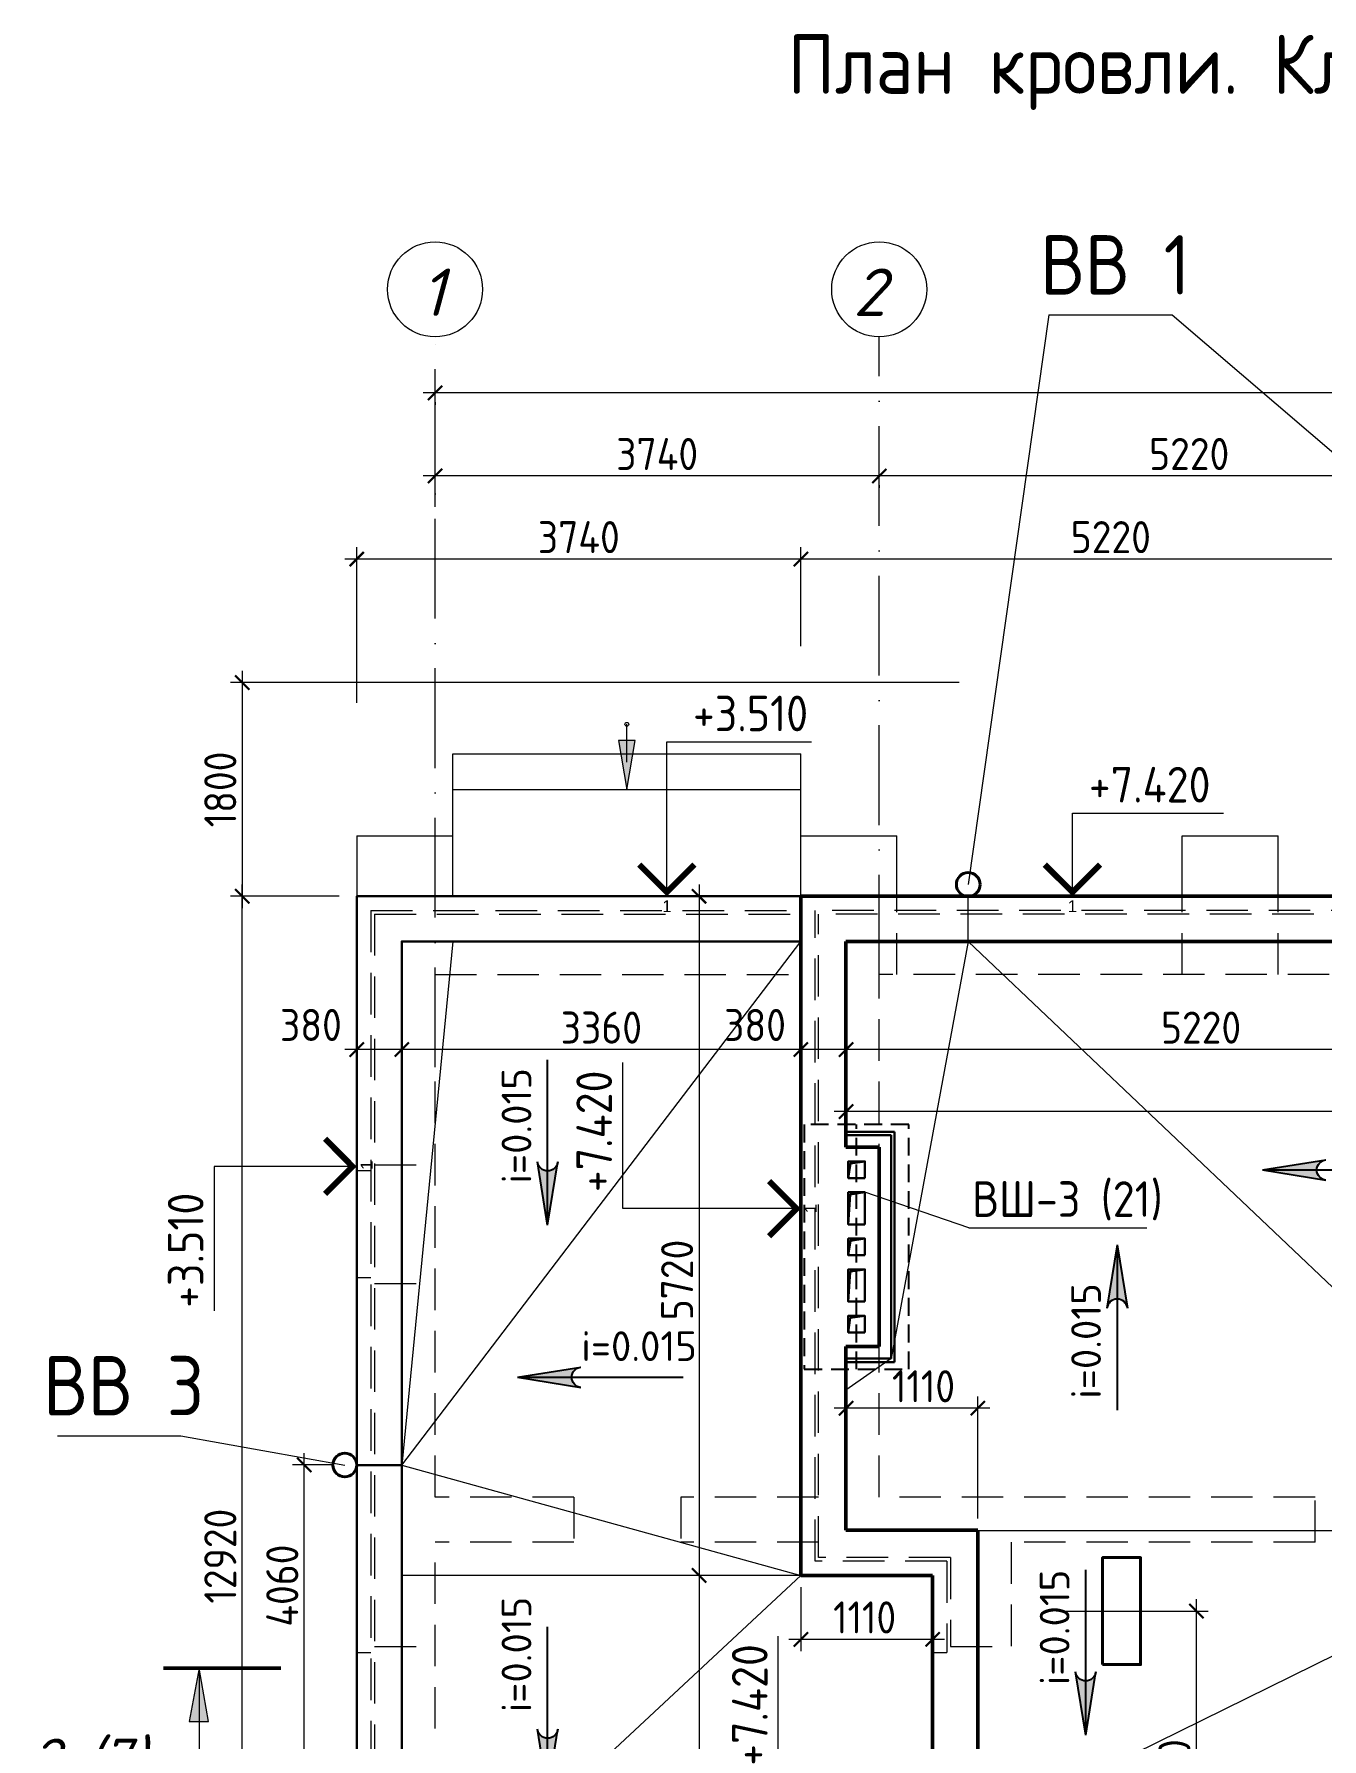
# Model space of a CAD drawing. Header units: millimetres. Extents: x 854812 to 1164625, y 589925 to 823301.
# Drawn here: x 957066 to 967911, y 659632 to 673991 of the extents above; entities that cross this region are included whole.
import ezdxf
from ezdxf.enums import TextEntityAlignment as Align

# ---------------------------------------------------------------- set-up
doc = ezdxf.new("R2010")
doc.units = ezdxf.units.MM
for name, pattern in [('ACAD_ISO10W100', [18, 12, -3, 0, -3]), ('JIS_08_15', [17.25, 15, -0.75, 0.75, -0.75]), ('невидимая', [0.375, 0.25, -0.125]), ('НЕВИДИМАЯX2', [0.75, 0.5, -0.25])]:
    doc.linetypes.add(name, pattern=pattern)
doc.layers.get('Defpoints').update_dxf_attribs({"color": 40})
doc.layers.add('F-text', color=7, linetype='Continuous')
for name, color, linetype, lineweight in [('Text', 7, 'Continuous', 15), ('АР_Текст_отметки высот', 95, 'Continuous', 9), ('задание ОВ', 6, 'Continuous', 40), ('оси', 50, 'JIS_08_15', 9), ('размеры', 215, 'Continuous', 13), ('стены', 172, 'Continuous', 30), ('текст', 7, 'Continuous', 13), ('УКАЗАТЕЛЬ', 6, 'Continuous', 13), ('ФАСАД', 7, 'Continuous', 13)]:
    doc.layers.add(name, color=color, linetype=linetype, lineweight=lineweight)
doc.styles.add('arial', font='isocpeur.ttf')
doc.styles.add('GOST 2.304', font='isocpeur.ttf', dxfattribs={"width": 0.9})
doc.styles.add('Isocpeur', font='isocpeui.ttf')
doc.styles.get("Standard").update_dxf_attribs({"font": 'arial.ttf'})
doc.dimstyles.new('1', dxfattribs={"dimscale": 100, "dimtxt": 2.7, "dimasz": 1.2, "dimexe": 1, "dimexo": 1, "dimgap": 0.5, "dimtad": 1, "dimdec": 0, "dimzin": 0, "dimdsep": 46, "dimtxsty": 'GOST 2.304', "dimblk": 'ARCHTICK', "dimcen": 0.09, "dimdle": 1, "dimclrd": 256, "dimclre": 256, "dimclrt": 7, "dimadec": 0, "dimazin": 0, "dimtfac": 1, "dimtdec": 0, "dimtmove": 1, "dimatfit": 3, "dimldrblk": 'ARCHTICK', "dimfxl": 100, "dimtolj": 1, "dimtzin": 0, "dimlwd": 5, "dimlwe": 5, "dimarcsym": 1})

# ---------------------------------------------------------------- blocks, each defined once
blk = doc.blocks.new('_ArchTick')
at = {"color": 0, "linetype": 'ByBlock', "const_width": 0.15}
blk.add_lwpolyline([(-0.5, -0.5), (0.5, 0.5)], dxfattribs=at)
blk = doc.blocks.new('*D254')
at = {"layer": 'Defpoints', "color": 0, "ltscale": 0.1}
for p in [(963523, 669569), (968743, 669149), (963523, 669039)]:
    blk.add_point(p, dxfattribs=at)
at = {"layer": 'размеры', "lineweight": 5, "ltscale": 0.1}
for p, q in [((963523, 669139), (963523, 669669)), ((968743, 669249), (968743, 669669)), ((968843, 669569), (963423, 669569))]:
    blk.add_line(p, q, dxfattribs=at)
at = {"layer": 'размеры', "lineweight": 5, "ltscale": 0.1, "xscale": 120, "yscale": 120, "zscale": 120, "rotation": 180}
blk.add_blockref('_ArchTick', (963523, 669569), dxfattribs=at)
at = {"layer": 'размеры', "lineweight": 5, "ltscale": 0.1, "xscale": 120, "yscale": 120, "zscale": 120}
blk.add_blockref('_ArchTick', (968743, 669569), dxfattribs=at)
at = {"layer": 'размеры', "color": 7, "ltscale": 0.1, "insert": (966133, 669754), "char_height": 270, "attachment_point": 5, "style": 'GOST 2.304'}
blk.add_mtext('\\A1;5220', dxfattribs=at)
blk = doc.blocks.new('*D255')
at = {"layer": 'Defpoints', "color": 0, "ltscale": 0.1}
for p in [(963523, 665438), (963523, 665161), (963903, 665156)]:
    blk.add_point(p, dxfattribs=at)
at = {"layer": 'размеры', "lineweight": 5, "ltscale": 0.1}
for p, q in [((964003, 665438), (963423, 665438)), ((963523, 665261), (963523, 665538)), ((963903, 665256), (963903, 665538))]:
    blk.add_line(p, q, dxfattribs=at)
at = {"layer": 'размеры', "lineweight": 5, "ltscale": 0.1, "xscale": 120, "yscale": 120, "zscale": 120, "rotation": 180}
blk.add_blockref('_ArchTick', (963523, 665438), dxfattribs=at)
at = {"layer": 'размеры', "lineweight": 5, "ltscale": 0.1, "xscale": 120, "yscale": 120, "zscale": 120}
blk.add_blockref('_ArchTick', (963903, 665438), dxfattribs=at)
at = {"layer": 'размеры', "color": 7, "ltscale": 0.1, "insert": (963137, 665645), "char_height": 270, "attachment_point": 5, "style": 'GOST 2.304'}
blk.add_mtext('\\A1;380', dxfattribs=at)
blk = doc.blocks.new('*D259')
at = {"layer": 'Defpoints', "color": 0}
for p in [(960443, 670992), (960443, 670969), (977613, 670992)]:
    blk.add_point(p, dxfattribs=at)
at = {"layer": 'размеры', "lineweight": 5}
for p, q in [((977713, 670969), (960343, 670969)), ((960443, 670892), (960443, 670869)), ((977613, 670892), (977613, 670869))]:
    blk.add_line(p, q, dxfattribs=at)
at = {"layer": 'размеры', "lineweight": 5, "xscale": 120, "yscale": 120, "zscale": 120, "rotation": 180}
blk.add_blockref('_ArchTick', (960443, 670969), dxfattribs=at)
at = {"layer": 'размеры', "lineweight": 5, "xscale": 120, "yscale": 120, "zscale": 120}
blk.add_blockref('_ArchTick', (977613, 670969), dxfattribs=at)
at = {"layer": 'размеры', "color": 7, "insert": (970307, 671154), "char_height": 270, "attachment_point": 5, "style": 'GOST 2.304'}
blk.add_mtext('\\A1;17170', dxfattribs=at)
blk = doc.blocks.new('*D237')
at = {"layer": 'Defpoints', "color": 0}
for p in [(964183, 670292), (969403, 670292), (964183, 670269)]:
    blk.add_point(p, dxfattribs=at)
at = {"layer": 'размеры', "lineweight": 5}
for p, q in [((969503, 670269), (964083, 670269)), ((964183, 670192), (964183, 670169)), ((969403, 670192), (969403, 670169))]:
    blk.add_line(p, q, dxfattribs=at)
at = {"layer": 'размеры', "lineweight": 5, "xscale": 120, "yscale": 120, "zscale": 120, "rotation": 180}
blk.add_blockref('_ArchTick', (964183, 670269), dxfattribs=at)
at = {"layer": 'размеры', "lineweight": 5, "xscale": 120, "yscale": 120, "zscale": 120}
blk.add_blockref('_ArchTick', (969403, 670269), dxfattribs=at)
at = {"layer": 'размеры', "color": 7, "insert": (966793, 670454), "char_height": 270, "attachment_point": 5, "style": 'GOST 2.304'}
blk.add_mtext('\\A1;5220', dxfattribs=at)
blk = doc.blocks.new('*D238')
at = {"layer": 'Defpoints', "color": 0, "ltscale": 0.1}
for p in [(960443, 670269), (960443, 669909), (964183, 669909)]:
    blk.add_point(p, dxfattribs=at)
at = {"layer": 'размеры', "lineweight": 5, "ltscale": 0.1}
for p, q in [((960443, 670009), (960443, 670369)), ((964183, 670009), (964183, 670369)), ((964283, 670269), (960343, 670269))]:
    blk.add_line(p, q, dxfattribs=at)
at = {"layer": 'размеры', "lineweight": 5, "ltscale": 0.1, "xscale": 120, "yscale": 120, "zscale": 120, "rotation": 180}
blk.add_blockref('_ArchTick', (960443, 670269), dxfattribs=at)
at = {"layer": 'размеры', "lineweight": 5, "ltscale": 0.1, "xscale": 120, "yscale": 120, "zscale": 120}
blk.add_blockref('_ArchTick', (964183, 670269), dxfattribs=at)
at = {"layer": 'размеры', "color": 7, "ltscale": 0.1, "insert": (962313, 670454), "char_height": 270, "attachment_point": 5, "style": 'GOST 2.304'}
blk.add_mtext('\\A1;3740', dxfattribs=at)
blk = doc.blocks.new('*D244')
at = {"layer": 'Defpoints', "color": 0, "ltscale": 0.1}
for p in [(959783, 669569), (963523, 668735), (959783, 668258)]:
    blk.add_point(p, dxfattribs=at)
at = {"layer": 'размеры', "lineweight": 5, "ltscale": 0.1}
for p, q in [((959783, 668358), (959783, 669669)), ((963523, 668835), (963523, 669669)), ((963623, 669569), (959683, 669569))]:
    blk.add_line(p, q, dxfattribs=at)
at = {"layer": 'размеры', "lineweight": 5, "ltscale": 0.1, "xscale": 120, "yscale": 120, "zscale": 120, "rotation": 180}
blk.add_blockref('_ArchTick', (959783, 669569), dxfattribs=at)
at = {"layer": 'размеры', "lineweight": 5, "ltscale": 0.1, "xscale": 120, "yscale": 120, "zscale": 120}
blk.add_blockref('_ArchTick', (963523, 669569), dxfattribs=at)
at = {"layer": 'размеры', "color": 7, "ltscale": 0.1, "insert": (961653, 669754), "char_height": 270, "attachment_point": 5, "style": 'GOST 2.304'}
blk.add_mtext('\\A1;3740', dxfattribs=at)
blk = doc.blocks.new('*D285')
at = {"layer": 'Defpoints', "color": 0, "ltscale": 0.1}
for p in [(958819, 666729), (959736, 666729), (959699, 653809)]:
    blk.add_point(p, dxfattribs=at)
at = {"layer": 'размеры', "lineweight": 5, "ltscale": 0.1}
for p, q in [((959636, 666729), (958719, 666729)), ((958819, 653709), (958819, 666829)), ((959599, 653809), (958719, 653809))]:
    blk.add_line(p, q, dxfattribs=at)
at = {"layer": 'размеры', "lineweight": 5, "ltscale": 0.1, "xscale": 120, "yscale": 120, "zscale": 120}
for p, rotation in [((958819, 666729), 90), ((958819, 653809), 270)]:
    blk.add_blockref('_ArchTick', p, dxfattribs=dict(at, rotation=rotation))
at = {"layer": 'размеры', "color": 7, "ltscale": 0.1, "insert": (958634, 661171), "char_height": 270, "attachment_point": 5, "rotation": 90, "style": 'GOST 2.304'}
blk.add_mtext('\\A1;12920', dxfattribs=at)
blk = doc.blocks.new('*D284')
at = {"layer": 'Defpoints', "color": 0, "ltscale": 0.1}
for p in [(964956, 668529), (958819, 666729), (959217, 666729)]:
    blk.add_point(p, dxfattribs=at)
at = {"layer": 'размеры', "lineweight": 5, "ltscale": 0.1}
for p, q in [((958819, 668629), (958819, 666629)), ((964856, 668529), (958719, 668529)), ((959117, 666729), (958719, 666729))]:
    blk.add_line(p, q, dxfattribs=at)
at = {"layer": 'размеры', "lineweight": 5, "ltscale": 0.1, "xscale": 120, "yscale": 120, "zscale": 120}
for p, rotation in [((958819, 668529), 90), ((958819, 666729), 270)]:
    blk.add_blockref('_ArchTick', p, dxfattribs=dict(at, rotation=rotation))
at = {"layer": 'размеры', "color": 7, "ltscale": 0.1, "insert": (958634, 667629), "char_height": 270, "attachment_point": 5, "rotation": 90, "style": 'GOST 2.304'}
blk.add_mtext('\\A1;1800', dxfattribs=at)
blk = doc.blocks.new('*D288')
at = {"layer": 'Defpoints', "color": 0, "ltscale": 0.1}
for p in [(963523, 661009), (964633, 661009), (963523, 660470)]:
    blk.add_point(p, dxfattribs=at)
at = {"layer": 'размеры', "lineweight": 5, "ltscale": 0.1}
for p, q in [((963523, 660909), (963523, 660370)), ((964633, 660909), (964633, 660370)), ((964733, 660470), (963423, 660470))]:
    blk.add_line(p, q, dxfattribs=at)
at = {"layer": 'размеры', "lineweight": 5, "ltscale": 0.1, "xscale": 120, "yscale": 120, "zscale": 120, "rotation": 180}
blk.add_blockref('_ArchTick', (963523, 660470), dxfattribs=at)
at = {"layer": 'размеры', "lineweight": 5, "ltscale": 0.1, "xscale": 120, "yscale": 120, "zscale": 120}
blk.add_blockref('_ArchTick', (964633, 660470), dxfattribs=at)
at = {"layer": 'размеры', "color": 7, "ltscale": 0.1, "insert": (964060, 660655), "char_height": 270, "attachment_point": 5, "style": 'GOST 2.304'}
blk.add_mtext('\\A1;1110', dxfattribs=at)
blk = doc.blocks.new('*D289')
at = {"layer": 'Defpoints', "color": 0, "ltscale": 0.1}
for p in [(963903, 665467), (977893, 665467), (963903, 664916)]:
    blk.add_point(p, dxfattribs=at)
at = {"layer": 'размеры', "lineweight": 5, "ltscale": 0.1}
for p, q in [((963903, 665367), (963903, 664816)), ((977893, 665367), (977893, 664816)), ((977993, 664916), (963803, 664916))]:
    blk.add_line(p, q, dxfattribs=at)
at = {"layer": 'размеры', "lineweight": 5, "ltscale": 0.1, "xscale": 120, "yscale": 120, "zscale": 120, "rotation": 180}
blk.add_blockref('_ArchTick', (963903, 664916), dxfattribs=at)
at = {"layer": 'размеры', "lineweight": 5, "ltscale": 0.1, "xscale": 120, "yscale": 120, "zscale": 120}
blk.add_blockref('_ArchTick', (977893, 664916), dxfattribs=at)
at = {"layer": 'размеры', "color": 7, "ltscale": 0.1, "insert": (970898, 665101), "char_height": 270, "attachment_point": 5, "style": 'GOST 2.304'}
blk.add_mtext('\\A1;13990', dxfattribs=at)
blk = doc.blocks.new('*D290')
at = {"layer": 'Defpoints', "color": 0, "ltscale": 0.1}
for p in [(963523, 666729), (962666, 661009), (963523, 661009)]:
    blk.add_point(p, dxfattribs=at)
at = {"layer": 'размеры', "lineweight": 5, "ltscale": 0.1}
for p, q in [((963423, 666729), (962566, 666729)), ((962666, 666829), (962666, 660909)), ((963423, 661009), (962566, 661009))]:
    blk.add_line(p, q, dxfattribs=at)
at = {"layer": 'размеры', "lineweight": 5, "ltscale": 0.1, "xscale": 120, "yscale": 120, "zscale": 120}
for p, rotation in [((962666, 666729), 90), ((962666, 661009), 270)]:
    blk.add_blockref('_ArchTick', p, dxfattribs=dict(at, rotation=rotation))
at = {"layer": 'размеры', "color": 7, "ltscale": 0.1, "insert": (962481, 663497), "char_height": 270, "attachment_point": 5, "rotation": 90, "style": 'GOST 2.304'}
blk.add_mtext('\\A1;5720', dxfattribs=at)
blk = doc.blocks.new('*D291')
at = {"layer": 'Defpoints', "color": 0, "ltscale": 0.1}
for p in [(964633, 661009), (962666, 653809), (964633, 653809)]:
    blk.add_point(p, dxfattribs=at)
at = {"layer": 'размеры', "lineweight": 5, "ltscale": 0.1}
for p, q in [((962666, 661109), (962666, 653709)), ((964533, 661009), (962566, 661009)), ((964533, 653809), (962566, 653809))]:
    blk.add_line(p, q, dxfattribs=at)
at = {"layer": 'размеры', "lineweight": 5, "ltscale": 0.1, "xscale": 120, "yscale": 120, "zscale": 120}
for p, rotation in [((962666, 661009), 90), ((962666, 653809), 270)]:
    blk.add_blockref('_ArchTick', p, dxfattribs=dict(at, rotation=rotation))
at = {"layer": 'размеры', "color": 7, "ltscale": 0.1, "insert": (962481, 657409), "char_height": 270, "attachment_point": 5, "rotation": 90, "style": 'GOST 2.304'}
blk.add_mtext('\\A1;7200', dxfattribs=at)
blk = doc.blocks.new('*D294')
at = {"layer": 'Defpoints', "color": 0, "ltscale": 0.1}
for p in [(960163, 665561), (960163, 665438), (963523, 665438)]:
    blk.add_point(p, dxfattribs=at)
at = {"layer": 'размеры', "lineweight": 5, "ltscale": 0.1}
for p, q in [((963623, 665438), (960063, 665438)), ((960163, 665461), (960163, 665338))]:
    blk.add_line(p, q, dxfattribs=at)
at = {"layer": 'размеры', "lineweight": 5, "ltscale": 0.1, "xscale": 120, "yscale": 120, "zscale": 120, "rotation": 180}
blk.add_blockref('_ArchTick', (960163, 665438), dxfattribs=at)
at = {"layer": 'размеры', "lineweight": 5, "ltscale": 0.1, "xscale": 120, "yscale": 120, "zscale": 120}
blk.add_blockref('_ArchTick', (963523, 665438), dxfattribs=at)
at = {"layer": 'размеры', "color": 7, "ltscale": 0.1, "insert": (961843, 665623), "char_height": 270, "attachment_point": 5, "style": 'GOST 2.304'}
blk.add_mtext('\\A1;3360', dxfattribs=at)
blk = doc.blocks.new('*D295')
at = {"layer": 'Defpoints', "color": 0, "ltscale": 0.1}
for p in [(959783, 665438), (959783, 665161), (960163, 665156)]:
    blk.add_point(p, dxfattribs=at)
at = {"layer": 'размеры', "lineweight": 5, "ltscale": 0.1}
for p, q in [((960263, 665438), (959683, 665438)), ((959783, 665261), (959783, 665538)), ((960163, 665256), (960163, 665538))]:
    blk.add_line(p, q, dxfattribs=at)
at = {"layer": 'размеры', "lineweight": 5, "ltscale": 0.1, "xscale": 120, "yscale": 120, "zscale": 120, "rotation": 180}
blk.add_blockref('_ArchTick', (959783, 665438), dxfattribs=at)
at = {"layer": 'размеры', "lineweight": 5, "ltscale": 0.1, "xscale": 120, "yscale": 120, "zscale": 120}
blk.add_blockref('_ArchTick', (960163, 665438), dxfattribs=at)
at = {"layer": 'размеры', "color": 7, "ltscale": 0.1, "insert": (959397, 665645), "char_height": 270, "attachment_point": 5, "style": 'GOST 2.304'}
blk.add_mtext('\\A1;380', dxfattribs=at)
blk = doc.blocks.new('*D303')
at = {"layer": 'Defpoints', "color": 0, "ltscale": 0.1}
for p in [(969123, 665989), (963903, 665905), (963903, 665438)]:
    blk.add_point(p, dxfattribs=at)
at = {"layer": 'размеры', "lineweight": 5, "ltscale": 0.1}
for p, q in [((969123, 665889), (969123, 665338)), ((963903, 665805), (963903, 665338)), ((969223, 665438), (963803, 665438))]:
    blk.add_line(p, q, dxfattribs=at)
at = {"layer": 'размеры', "lineweight": 5, "ltscale": 0.1, "xscale": 120, "yscale": 120, "zscale": 120, "rotation": 180}
blk.add_blockref('_ArchTick', (963903, 665438), dxfattribs=at)
at = {"layer": 'размеры', "lineweight": 5, "ltscale": 0.1, "xscale": 120, "yscale": 120, "zscale": 120}
blk.add_blockref('_ArchTick', (969123, 665438), dxfattribs=at)
at = {"layer": 'размеры', "color": 7, "ltscale": 0.1, "insert": (966893, 665623), "char_height": 270, "attachment_point": 5, "style": 'GOST 2.304'}
blk.add_mtext('\\A1;5220', dxfattribs=at)
blk = doc.blocks.new('*D305')
at = {"layer": 'Defpoints', "color": 0, "ltscale": 0.1}
for p in [(963903, 662417), (963903, 661389), (965013, 661389)]:
    blk.add_point(p, dxfattribs=at)
at = {"layer": 'размеры', "lineweight": 5, "ltscale": 0.1}
for p, q in [((965113, 662417), (963803, 662417)), ((963903, 661489), (963903, 662517)), ((965013, 661489), (965013, 662517))]:
    blk.add_line(p, q, dxfattribs=at)
at = {"layer": 'размеры', "lineweight": 5, "ltscale": 0.1, "xscale": 120, "yscale": 120, "zscale": 120, "rotation": 180}
blk.add_blockref('_ArchTick', (963903, 662417), dxfattribs=at)
at = {"layer": 'размеры', "lineweight": 5, "ltscale": 0.1, "xscale": 120, "yscale": 120, "zscale": 120}
blk.add_blockref('_ArchTick', (965013, 662417), dxfattribs=at)
at = {"layer": 'размеры', "color": 7, "ltscale": 0.1, "insert": (964556, 662602), "char_height": 270, "attachment_point": 5, "style": 'GOST 2.304'}
blk.add_mtext('\\A1;1110', dxfattribs=at)
blk = doc.blocks.new('стрелка разреза')
at = {"layer": 'текст'}
h = blk.add_hatch(color=256, dxfattribs=at)
h.dxf.hatch_style = 1
h.paths.add_polyline_path([(5560, 17731), (5560, 17650), (5110, 17731), (5560, 17813)])
blk.add_lwpolyline([(5560, 17731), (5560, 17650), (5110, 17731), (5560, 17813)], close=True, dxfattribs=at)
blk.add_lwpolyline([(5110, 17731), (6410, 17731)], dxfattribs=at)
blk = doc.blocks.new('СТОК')
h = blk.add_hatch(color=7)
edge = h.paths.add_edge_path()
edge.add_arc((-0.2316, 0), 0.0369, 276.3203, 443.6797)
edge.add_line((-0.2276, 0.0367), (0, 0))
edge.add_line((0, 0), (-0.2276, -0.0367))
at = {"color": 7}
for q in [(-0.5935, 0), (-0.2276, 0.0367), (-0.2276, -0.0367)]:
    blk.add_line((0, 0), q, dxfattribs=at)
blk.add_arc((-0.2316, 0), 0.0369, 276.3203, 83.6797, dxfattribs=at)
blk = doc.blocks.new('*D504')
at = {"layer": 'Defpoints', "color": 0, "ltscale": 0.1}
for p in [(959341, 661939), (959683, 661939), (959683, 657879)]:
    blk.add_point(p, dxfattribs=at)
at = {"layer": 'размеры', "lineweight": 5, "ltscale": 0.1}
for p, q in [((959341, 657779), (959341, 662039)), ((959583, 661939), (959241, 661939)), ((959583, 657879), (959241, 657879))]:
    blk.add_line(p, q, dxfattribs=at)
at = {"layer": 'размеры', "lineweight": 5, "ltscale": 0.1, "xscale": 120, "yscale": 120, "zscale": 120}
for p, rotation in [((959341, 661939), 90), ((959341, 657879), 270)]:
    blk.add_blockref('_ArchTick', p, dxfattribs=dict(at, rotation=rotation))
at = {"layer": 'размеры', "color": 7, "ltscale": 0.1, "insert": (959156, 660923), "char_height": 270, "attachment_point": 5, "rotation": 90, "style": 'GOST 2.304'}
blk.add_mtext('\\A1;4060', dxfattribs=at)
blk = doc.blocks.new('*U706')
at = {"color": 7, "linetype": 'Continuous', "lineweight": 15}
for p, q in [((-10, 7), (-22.72, 7)), ((-10, 0), (-10, 7)), ((-12, 0), (-10, 0)), ((-10, 0), (0, 0))]:
    blk.add_line(p, q, dxfattribs=at)
at = {"color": 7, "linetype": 'Continuous', "lineweight": 15, "const_width": 0.5}
blk.add_lwpolyline([(-7.67, 2.67), (-10, 0.35), (-12.32, 2.67)], dxfattribs=at)
at = {"color": 7, "linetype": 'Continuous', "lineweight": 15, "style": 'GOST 2.304', "width": 0.9, "flags": 8}
blk.add_attdef('+OTM', text='', height=3, rotation=360, dxfattribs=at).set_placement((-20.16, 7), align=Align.BOTTOM_LEFT)
at = {"layer": 'Defpoints', "color": 5, "linetype": 'Continuous', "flags": 8}
blk.add_attdef('M', text='', height=1, dxfattribs=at).set_placement((-9.9, -0.33), align=Align.TOP_CENTER)
blk = doc.blocks.new('*U707')
at = {"color": 7, "linetype": 'Continuous', "lineweight": 15}
for p, q in [((-10, 15), (-22.3, 15)), ((-10, 0), (-10, 15)), ((-12, 0), (-10, 0)), ((-10, 0), (0, 0))]:
    blk.add_line(p, q, dxfattribs=at)
at = {"color": 7, "linetype": 'Continuous', "lineweight": 15, "const_width": 0.5}
blk.add_lwpolyline([(-7.67, 2.67), (-10, 0.35), (-12.32, 2.67)], dxfattribs=at)
at = {"color": 7, "linetype": 'Continuous', "lineweight": 15, "style": 'GOST 2.304', "width": 0.9, "flags": 8}
blk.add_attdef('+OTM', text='', height=3, rotation=360, dxfattribs=at).set_placement((-20.16, 15), align=Align.BOTTOM_LEFT)
at = {"layer": 'Defpoints', "color": 5, "linetype": 'Continuous', "flags": 8}
blk.add_attdef('M', text='', height=1, dxfattribs=at).set_placement((-9.9, -0.33), align=Align.TOP_CENTER)
blk = doc.blocks.new('*U708')
at = {"color": 7, "linetype": 'Continuous', "lineweight": 15}
for p, q in [((-10, 13), (-22.3, 13)), ((-10, 0), (-10, 13)), ((-12, 0), (-10, 0)), ((-10, 0), (0, 0))]:
    blk.add_line(p, q, dxfattribs=at)
at = {"color": 7, "linetype": 'Continuous', "lineweight": 15, "const_width": 0.5}
blk.add_lwpolyline([(-7.67, 2.67), (-10, 0.35), (-12.32, 2.67)], dxfattribs=at)
at = {"color": 7, "linetype": 'Continuous', "lineweight": 15, "style": 'GOST 2.304', "width": 0.9, "flags": 8}
blk.add_attdef('+OTM', text='', height=3, rotation=360, dxfattribs=at).set_placement((-20.16, 13), align=Align.BOTTOM_LEFT)
at = {"layer": 'Defpoints', "color": 5, "linetype": 'Continuous', "flags": 8}
blk.add_attdef('M', text='', height=1, dxfattribs=at).set_placement((-9.9, -0.33), align=Align.TOP_CENTER)
blk = doc.blocks.new('*U714')
at = {"color": 7, "linetype": 'Continuous', "lineweight": 15}
for p, q in [((10, 0), (10, 13)), ((10, 13), (22.17, 13)), ((10, 0), (0, 0)), ((12, 0), (10, 0))]:
    blk.add_line(p, q, dxfattribs=at)
at = {"color": 7, "linetype": 'Continuous', "lineweight": 15, "const_width": 0.5}
blk.add_lwpolyline([(7.67, 2.67), (10, 0.35), (12.32, 2.67)], dxfattribs=at)
at = {"color": 7, "linetype": 'Continuous', "lineweight": 15, "style": 'GOST 2.304', "width": 0.9, "flags": 8}
blk.add_attdef('+OTM', text='', height=3, dxfattribs=at).set_placement((11.65, 13), align=Align.BOTTOM_LEFT)
at = {"layer": 'Defpoints', "color": 5, "linetype": 'Continuous', "flags": 8}
blk.add_attdef('M', text='', height=1, rotation=360, dxfattribs=at).set_placement((10, -0.33), align=Align.TOP_CENTER)
blk = doc.blocks.new('*U713')
at = {"color": 7, "linetype": 'Continuous', "lineweight": 15}
for p, q in [((-10, 12), (-22.17, 12)), ((-10, 0), (-10, 12)), ((-12, 0), (-10, 0)), ((-10, 0), (0, 0))]:
    blk.add_line(p, q, dxfattribs=at)
at = {"color": 7, "linetype": 'Continuous', "lineweight": 15, "const_width": 0.5}
blk.add_lwpolyline([(-7.67, 2.67), (-10, 0.35), (-12.32, 2.67)], dxfattribs=at)
at = {"color": 7, "linetype": 'Continuous', "lineweight": 15, "style": 'GOST 2.304', "width": 0.9, "flags": 8}
blk.add_attdef('+OTM', text='', height=3, rotation=360, dxfattribs=at).set_placement((-20.16, 12), align=Align.BOTTOM_LEFT)
at = {"layer": 'Defpoints', "color": 5, "linetype": 'Continuous', "flags": 8}
blk.add_attdef('M', text='', height=1, dxfattribs=at).set_placement((-9.9, -0.33), align=Align.TOP_CENTER)
blk = doc.blocks.new('*D1139')
at = {"layer": 'Defpoints', "color": 0, "lineweight": 50, "ltscale": 0.1}
for p in [(965655, 660708), (966854, 660708), (965684, 657867)]:
    blk.add_point(p, dxfattribs=at)
at = {"layer": 'размеры', "lineweight": 5, "ltscale": 0.1}
for p, q in [((965755, 660708), (966954, 660708)), ((966854, 657767), (966854, 660808)), ((965784, 657867), (966954, 657867))]:
    blk.add_line(p, q, dxfattribs=at)
at = {"layer": 'размеры', "lineweight": 5, "ltscale": 0.1, "xscale": 120, "yscale": 120, "zscale": 120}
for p, rotation in [((966854, 660708), 90), ((966854, 657867), 270)]:
    blk.add_blockref('_ArchTick', p, dxfattribs=dict(at, rotation=rotation))
at = {"layer": 'размеры', "color": 7, "ltscale": 0.1, "insert": (966669, 659288), "char_height": 270, "attachment_point": 5, "rotation": 90, "style": 'GOST 2.304'}
blk.add_mtext('\\A1;2800', dxfattribs=at)

msp = doc.modelspace()

# ---------------------------------------------------------------- hatches: boundary and pattern name
at = {"layer": 'текст', "ltscale": 0.1}
h = msp.add_hatch(color=7, dxfattribs=at)
h.dxf.hatch_style = 1
h.paths.add_polyline_path([(962057.5, 668041.6), (961986.8, 668041.6), (962057.5, 667628.8), (962128.1, 668041.6)])

# ---------------------------------------------------------------- linework, layer by layer
at = {"layer": 'задание ОВ', "ltscale": 40}
msp.add_lwpolyline([(966063.4, 660258.3), (966063.4, 661158.3), (966383.4, 661158.3), (966383.4, 660258.3)], close=True, dxfattribs=at)
at = {"layer": 'оси', "color": 7, "linetype": 'ACAD_ISO10W100', "ltscale": 70}
for p, q in [((960442.5, 665289.1), (960442.5, 671440.5)), ((964182.5, 666069.1), (964182.5, 671440.5)), ((964182.5, 666068.9), (964182.5, 666069.1))]:
    msp.add_line(p, q, dxfattribs=at)
at = {"layer": 'стены', "color": 44, "lineweight": 50, "ltscale": 0.1, "true_color": 0xab6317}
for p, q in [((963522.5, 661008.8), (963522.5, 666728.8)), ((968742.5, 666728.8), (963522.5, 666728.8)), ((969122.5, 666348.8), (963902.5, 666348.8)), ((963902.5, 664615.8), (963902.5, 666348.8)), ((963902.5, 664615.8), (964182.5, 664615.8)), ((964182.5, 664615.8), (964182.5, 662935.8)), ((963902.5, 661388.8), (963902.5, 662935.8)), ((963902.5, 662935.8), (964182.5, 662935.8)), ((965012.6, 661388.8), (963902.5, 661388.8)), ((965012.6, 661388.8), (965012.6, 657418.5)), ((964632.6, 661008.8), (963522.5, 661008.8)), ((964632.6, 661008.8), (964632.6, 653808.5))]:
    msp.add_line(p, q, dxfattribs=at)
at = {"layer": 'стены', "lineweight": 20, "ltscale": 0.1}
for p, q in [((964932.5, 666348.8), (964932.5, 666728.8)), ((960162.5, 661938.6), (963522.5, 666348.8)), ((960592.5, 666348.8), (960162.5, 661938.6)), ((964932.5, 666348.8), (964282.5, 662835.8)), ((970152.5, 661388.5), (964932.5, 666348.8)), ((964282.5, 662835.8), (963902.5, 662570)), ((960162.5, 661938.6), (963522.5, 661008.8)), ((965012.6, 661388.5), (972892.5, 661388.5)), ((970152.5, 661388.5), (965012.6, 658858.3)), ((963522.5, 661008.8), (960162.5, 661008.8)), ((960162.5, 657879), (963522.5, 661008.8))]:
    msp.add_line(p, q, dxfattribs=at)
at = {"layer": 'стены', "ltscale": 0.1}
for p, q in [((963902.5, 664745.8), (964312.5, 664745.8)), ((963902.5, 664715.8), (964282.5, 664715.8)), ((964282.5, 664715.8), (964282.5, 662835.8)), ((964312.5, 664745.8), (964312.5, 662805.8)), ((964182.5, 662935.8), (963902.5, 662935.8)), ((964282.5, 662835.8), (963902.5, 662835.8)), ((964312.5, 662805.8), (963902.5, 662805.8))]:
    msp.add_line(p, q, dxfattribs=at)
at = {"layer": 'стены', "linetype": 'невидимая', "lineweight": 25, "ltscale": 600}
msp.add_line((963991.9, 662745.8), (963991.9, 664805.8), dxfattribs=at)
at = {"layer": 'стены', "color": 44, "ltscale": 0.1, "true_color": 0xab6317}
msp.add_line((960162.5, 661938.6), (959782.5, 661938.6), dxfattribs=at)
for points in [[(964632.6, 653808.5), (959782.5, 653808.5), (959782.5, 666728.8), (963522.5, 666728.8)], [(964632.6, 654188.5), (960162.5, 654188.5), (960162.5, 666348.8), (963522.5, 666348.8)]]:
    msp.add_lwpolyline(points, dxfattribs=at)
at = {"layer": 'стены', "linetype": 'невидимая', "lineweight": 25, "ltscale": 600}
msp.add_lwpolyline([(964431.9, 662745.8), (964431.9, 664805.8), (963551.9, 664805.8), (963551.9, 662745.8)], close=True, dxfattribs=at)
at = {"layer": 'стены', "ltscale": 0.1}
for points in [[(964062.2, 664495.8), (963939.6, 664477.9), (963922.2, 664355.8)], [(964061.9, 664235.8), (963939.3, 664217.9), (963921.9, 663965.8)], [(964062.2, 663845.8), (963939.6, 663827.9), (963922.2, 663705.8)], [(964061.9, 663585.8), (963939.3, 663567.9), (963921.9, 663315.8)], [(964062.2, 663585.8), (963939.6, 663567.9), (963922.2, 663445.8)], [(964061.6, 663195.8), (963939, 663177.9), (963921.6, 663055.8)]]:
    msp.add_lwpolyline(points, dxfattribs=at)
for points in [[(964062.5, 664355.8), (964062.5, 664495.8), (963922.5, 664495.8), (963922.5, 664355.8)], [(964062.5, 663965.8), (964062.5, 664235.8), (963922.5, 664235.8), (963922.5, 663965.8)], [(964062.2, 663705.8), (964062.2, 663845.8), (963922.2, 663845.8), (963922.2, 663705.8)], [(964061.9, 663315.8), (964061.9, 663585.8), (963921.9, 663585.8), (963921.9, 663315.8)], [(964061.6, 663055.8), (964061.6, 663195.8), (963921.6, 663195.8), (963921.6, 663055.8)]]:
    msp.add_lwpolyline(points, close=True, dxfattribs=at)
at = {"layer": 'стены', "color": 44, "lineweight": 40, "ltscale": 0.1, "true_color": 0xab6317}
for centre in [(964932.5, 666828.8), (959682.5, 661938.6)]:
    msp.add_circle(centre, 100, dxfattribs=at)
at = {"layer": 'текст', "color": 7, "ltscale": 0.1}
msp.add_lwpolyline([(962057.5, 667857.7), (962057.5, 668177.4)], dxfattribs=at)
msp.add_lwpolyline([(962057.5, 668041.6), (961986.8, 668041.6), (962057.5, 667628.8), (962128.1, 668041.6)], close=True, dxfattribs=at)
at = {"layer": 'текст', "color": 7, "const_width": 30}
msp.add_lwpolyline([(958155.1, 660228.5), (959146.5, 660228.5)], dxfattribs=at)
at = {"layer": 'текст', "color": 7}
for centre in [(960442.5, 671840.5), (964182.5, 671840.5)]:
    msp.add_circle(centre, 400, dxfattribs=at)
at = {"layer": 'текст', "color": 7, "ltscale": 0.1}
msp.add_circle((962057.5, 668177.4), 15.9, dxfattribs=at)
at = {"layer": 'УКАЗАТЕЛЬ', "ltscale": 0.1}
for p, q in [((965612.1, 671625.1), (964932.5, 666828.8)), ((960592.5, 667928.8), (963522.5, 667928.8)), ((960592.5, 667238.8), (960592.5, 667928.8)), ((963522.5, 667238.8), (963522.5, 667928.8)), ((960592.5, 667628.8), (963522.5, 667628.8)), ((959782.5, 667238.8), (959782.5, 666728.8)), ((959782.5, 667238.8), (960592.5, 667238.8)), ((960592.5, 666728.8), (960592.5, 667238.8)), ((963522.5, 667238.8), (964332.5, 667238.8)), ((963522.5, 666728.8), (963522.5, 667238.8)), ((964332.5, 666728.8), (964332.5, 667238.8)), ((966732.5, 667238.8), (967542.5, 667238.8)), ((966732.5, 666728.8), (966732.5, 667238.8)), ((967542.5, 666728.8), (967542.5, 667238.8))]:
    msp.add_line(p, q, dxfattribs=at)
at = {"layer": 'УКАЗАТЕЛЬ', "ltscale": 75}
for q in [(964062.5, 664235.8), (966436.7, 663937.1)]:
    msp.add_line((964936.3, 663937.1), q, dxfattribs=at)
at = {"layer": 'УКАЗАТЕЛЬ', "ltscale": 0.1}
for points in [[(965612.1, 671625.1), (966650.6, 671625.1), (970152.5, 668628.8)], [(957262.7, 662184.5), (958301.2, 662184.5), (959682.5, 661938.6)]]:
    msp.add_lwpolyline(points, dxfattribs=at)
at = {"layer": 'ФАСАД', "color": 204, "linetype": 'НЕВИДИМАЯX2', "ltscale": 700}
for p, q in [((964332.5, 666068.9), (964332.5, 666728.8)), ((966732.5, 666068.9), (966732.5, 666728.8)), ((967542.5, 666068.9), (967542.5, 666728.8)), ((959902.5, 666608.8), (959902.5, 653928.5)), ((959902.5, 666608.8), (963522.5, 666608.8)), ((959932.5, 666578.8), (959932.5, 653958.5)), ((959932.5, 666578.8), (963522.5, 666578.8)), ((963642.5, 661128.8), (963642.5, 666608.8)), ((968862.5, 666608.8), (963642.5, 666608.8)), ((968892.5, 666578.8), (963672.5, 666578.8)), ((963672.5, 661158.8), (963672.5, 666578.8)), ((960442.5, 661668.8), (960442.5, 666069.1)), ((960442.5, 666069.1), (963522.5, 666069.1)), ((969022.5, 666069.1), (964182.5, 666069.1)), ((964182.5, 661668.8), (964182.5, 666068.9)), ((959782.5, 664418.3), (959902.5, 664418.3)), ((959932.5, 664468.3), (960442.5, 664468.3)), ((959782.5, 663518.3), (959902.5, 663518.3)), ((959932.5, 663468.3), (960442.5, 663468.3)), ((961612.5, 661668.8), (960442.5, 661668.8)), ((961612.5, 661668.8), (961612.5, 661288.5)), ((962512.5, 661668.8), (962512.5, 661288.5)), ((963672.5, 661668.8), (962512.5, 661668.8)), ((967852.5, 661668.8), (964182.5, 661668.8)), ((967852.5, 661288.8), (967852.5, 661668.8)), ((961612.5, 661288.5), (960442.5, 661288.5)), ((960442.5, 654468.5), (960442.5, 661288.5)), ((963672.5, 661288.5), (962512.5, 661288.5)), ((967852.5, 661288.8), (965292.6, 661288.8)), ((965292.6, 661288.8), (965292.6, 660408.8)), ((964752.6, 661128.8), (963642.5, 661128.8)), ((964782.6, 661158.8), (963672.5, 661158.8)), ((964752.6, 661128.8), (964752.6, 660358.8)), ((964782.6, 661158.8), (964782.6, 660408.8)), ((959932.5, 660408.8), (960442.5, 660408.8)), ((964782.6, 660408.8), (965292.6, 660408.8)), ((959782.5, 660358.8), (959902.5, 660358.8)), ((964632.6, 660358.8), (964752.6, 660358.8))]:
    msp.add_line(p, q, dxfattribs=at)

# ---------------------------------------------------------------- block references
at = {"yscale": 2348.816300061528, "zscale": 2348.816300061528, "rotation": 90}
for p, xscale in [((961390.3, 663958.7), -2348.816300061528), ((966186.7, 663794), 2348.816300061528), ((965921.8, 659662.8), -2348.816300061528), ((961390.3, 659180.3), -2348.816300061528)]:
    msp.add_blockref('СТОК', p, dxfattribs=dict(at, xscale=xscale))
at = {"xscale": -2348.816300061528, "yscale": 2348.816300061528, "zscale": 2348.816300061528}
for p in [(967410.4, 664423.7), (961136.4, 662677.8)]:
    msp.add_blockref('СТОК', p, dxfattribs=at)
at = {"layer": 'АР_Текст_отметки высот', "color": 7}
ref = msp.add_blockref('*U714', (961394.8, 666728.8), dxfattribs=dict(at, xscale=100, yscale=100, zscale=100))
ref.add_attrib('+OTM', '+3.510', dxfattribs={"layer": '0', "color": 7, "linetype": 'Continuous', "lineweight": 15, "height": 300, "rotation": 360, "style": 'GOST 2.304', "width": 0.9, "flags": 8}).set_placement((962614, 668028.8), align=Align.BOTTOM_LEFT)
ref.add_attrib('M', '1', dxfattribs={"layer": 'Defpoints', "color": 5, "linetype": 'Continuous', "height": 100, "rotation": 360, "flags": 8}).set_placement((962394.8, 666695.4), align=Align.TOP_CENTER)
ref = msp.add_blockref('*U706', (964809.6, 666728.8), dxfattribs=dict(at, xscale=-100, yscale=100, zscale=100))
ref.add_attrib('+OTM', '+7.420', dxfattribs={"layer": '0', "color": 7, "linetype": 'Continuous', "lineweight": 15, "height": 300, "style": 'GOST 2.304', "width": 0.9, "flags": 8}).set_placement((965947.9, 667428.8), align=Align.BOTTOM_LEFT)
ref.add_attrib('M', '1', dxfattribs={"layer": 'Defpoints', "color": 5, "linetype": 'Continuous', "height": 100, "flags": 8}).set_placement((965809.6, 666695.4), align=Align.TOP_CENTER)
ref = msp.add_blockref('*U713', (959782.5, 665453.8), dxfattribs=dict(at, xscale=100, yscale=100, zscale=100, rotation=90))
ref.add_attrib('+OTM', '+3.510', dxfattribs={"layer": '0', "color": 7, "linetype": 'Continuous', "lineweight": 15, "height": 300, "rotation": 90, "style": 'GOST 2.304', "width": 0.9, "flags": 8}).set_placement((958582.5, 663262.5), align=Align.BOTTOM_LEFT)
ref.add_attrib('M', '1', dxfattribs={"layer": 'Defpoints', "color": 5, "linetype": 'Continuous', "height": 100, "rotation": 90, "flags": 8}).set_placement((959815.9, 664464.2), align=Align.TOP_CENTER)
ref = msp.add_blockref('*U707', (963522.5, 663098.5), dxfattribs=dict(at, xscale=-100, yscale=100, zscale=100, rotation=90))
ref.add_attrib('+OTM', '+7.420', dxfattribs={"layer": '0', "color": 7, "linetype": 'Continuous', "lineweight": 15, "height": 300, "rotation": 90, "style": 'GOST 2.304', "width": 0.9, "flags": 8}).set_placement((962022.5, 664236.7), align=Align.BOTTOM_LEFT)
ref.add_attrib('M', '1', dxfattribs={"layer": 'Defpoints', "color": 5, "linetype": 'Continuous', "height": 100, "rotation": 90, "flags": 8}).set_placement((963555.9, 664098.5), align=Align.TOP_CENTER)
ref = msp.add_blockref('*U708', (964632.6, 658266.9), dxfattribs=dict(at, xscale=-100, yscale=100, zscale=100, rotation=90))
ref.add_attrib('+OTM', '+7.420', dxfattribs={"layer": '0', "color": 7, "linetype": 'Continuous', "lineweight": 15, "height": 300, "rotation": 90, "style": 'GOST 2.304', "width": 0.9, "flags": 8}).set_placement((963332.6, 659405.1), align=Align.BOTTOM_LEFT)
ref.add_attrib('M', '1', dxfattribs={"layer": 'Defpoints', "color": 5, "linetype": 'Continuous', "height": 100, "rotation": 90, "flags": 8}).set_placement((964665.9, 659266.9), align=Align.TOP_CENTER)
at = {"layer": 'текст', "color": 7, "xscale": -0.9989999999525025, "yscale": 0.9989999999816064, "zscale": 0.999, "rotation": 90}
msp.add_blockref('стрелка разреза', (976168.3, 665333.4), dxfattribs=at)

# ---------------------------------------------------------------- texts
at = {"layer": 'F-text', "linetype": 'Continuous', "style": 'GOST 2.304', "width": 0.9}
msp.add_text('ВШ-3 (21)', height=300, dxfattribs=at).set_placement((964965, 664028.6))
at = {"layer": 'Text', "color": 7, "style": 'GOST 2.304', "width": 0.9}
msp.add_text('План кровли. Кладочный план на отм.+6.520 ', height=500, dxfattribs=at).set_placement((970028, 673487.7), align=Align.CENTER)
at = {"layer": 'Text', "color": 5, "char_height": 500, "attachment_point": 5, "style": 'GOST 2.304'}
for s, insert, width in [('ВВ 1', (966170.4, 672047.5), 2852.623), ('ВВ 3', (957821.1, 662606.9), 2126.578)]:
    msp.add_mtext(s, dxfattribs=dict(at, insert=insert, width=width))
at = {"layer": 'размеры', "char_height": 250, "width": 3657.795, "attachment_point": 5, "rotation": 90, "style": 'arial'}
for insert in [(961128.3, 664747.1), (965924.7, 662934.7), (965659.8, 660522), (961128.3, 660294.2)]:
    msp.add_mtext('{\\fArial|b0|i0|c0|p34; }i=0.015', dxfattribs=dict(at, insert=insert))
at = {"layer": 'размеры', "insert": (962112.2, 662939.7), "char_height": 250, "width": 3657.795, "attachment_point": 5, "style": 'arial'}
msp.add_mtext('{\\fArial|b0|i0|c0|p34; }i=0.015', dxfattribs=at)
at = {"layer": 'текст', "color": 7, "style": 'Isocpeur'}
for s, p in [('1', (960423.5, 671616.9)), ('2', (964100.2, 671616.9))]:
    msp.add_text(s, height=400, dxfattribs=at).set_placement(p, align=Align.CENTER)
msp.add_text('2 (7)', height=350, dxfattribs=at).set_placement((957040.8, 659284.8))

# ---------------------------------------------------------------- dimensions: what is measured, and where the dimension line sits
at = {"layer": 'размеры'}
dim = msp.add_linear_dim(base=(960442.5, 670968.7), p1=(977612.5, 670991.9), p2=(960442.5, 670991.9), angle=180, dimstyle='1', dxfattribs=at)
dim.commit()
dim.dimension.update_dxf_attribs({"geometry": '*D259', "text_midpoint": (970306.6, 670968.7), "dimtype": 160})
at = {"layer": 'размеры', "ltscale": 0.1}
for base, p1, p2, angle, picture, middle in [((960442.5, 670268.7), (964182.5, 669909.3), (960442.5, 669909.3), 180, '*D238', (962312.5, 670453.7)), ((959782.5, 669568.7), (963522.5, 668735.2), (959782.5, 668258.1), 180, '*D244', (961652.5, 669753.7)), ((963522.5, 669568.7), (968742.5, 669148.8), (963522.5, 669038.8), 180, '*D254', (966132.5, 669753.7)), ((960162.5, 665438.3), (963522.5, 665438.3), (960162.5, 665560.6), 180, '*D294', (961842.5, 665623.3)), ((962665.7, 653808.5), (964632.6, 661008.8), (964632.6, 653808.5), 90, '*D291', (962480.7, 657408.7))]:
    dim = msp.add_linear_dim(base=base, p1=p1, p2=p2, angle=angle, dimstyle='1', dxfattribs=at)
    dim.commit()
    dim.dimension.update_dxf_attribs({"geometry": picture, "text_midpoint": middle})
at = {"layer": 'размеры'}
dim = msp.add_linear_dim(base=(964182.5, 670268.7), p1=(969402.5, 670291.9), p2=(964182.5, 670291.9), angle=180, dimstyle='1', dxfattribs=at)
dim.commit()
dim.dimension.update_dxf_attribs({"geometry": '*D237', "text_midpoint": (966792.5, 670453.7)})
at = {"layer": 'размеры', "ltscale": 0.1}
for base, p1, p2, angle, picture, middle in [((958818.8, 666728.8), (964955.6, 668528.8), (959217, 666728.8), 90, '*D284', (958818.8, 667628.8)), ((958818.8, 666728.8), (959698.8, 653808.5), (959735.9, 666728.8), 90, '*D285', (958818.8, 661171.4)), ((962665.7, 661008.8), (963522.5, 666728.8), (963522.5, 661008.8), 90, '*D290', (962665.7, 663497.4)), ((963902.5, 665438.3), (969122.5, 665989), (963902.5, 665905.4), 180, '*D303', (966892.5, 665438.3)), ((963902.5, 664916.1), (977892.5, 665466.8), (963902.5, 665466.8), 180, '*D289', (970897.5, 664916.1)), ((963902.5, 662416.9), (965012.6, 661388.5), (963902.5, 661388.5), 180, '*D305', (964556.2, 662416.9)), ((959341.3, 661938.6), (959682.5, 657879), (959682.5, 661938.6), 90, '*D504', (959341.3, 660923.5)), ((963522.5, 660470.3), (964632.6, 661008.8), (963522.5, 661008.8), 180, '*D288', (964059.5, 660470.3))]:
    dim = msp.add_linear_dim(base=base, p1=p1, p2=p2, angle=angle, dimstyle='1', dxfattribs=at)
    dim.commit()
    dim.dimension.update_dxf_attribs({"geometry": picture, "text_midpoint": middle, "dimtype": 160})
for base, p1, p2, picture, middle in [((959782.5, 665438.3), (960162.5, 665155.7), (959782.5, 665160.6), '*D295', (959397.3, 665645.2)), ((963522.5, 665438.3), (963902.5, 665155.7), (963522.5, 665160.6), '*D255', (963137.3, 665645.2))]:
    dim = msp.add_linear_dim(base=base, p1=p1, p2=p2, angle=180, dimstyle='1', override={"dimtmove": 2}, dxfattribs=at)
    dim.commit()
    dim.dimension.update_dxf_attribs({"geometry": picture, "text_midpoint": middle, "dimtype": 160})
dim = msp.add_linear_dim(base=(966854.4, 660708.3), p1=(965683.6, 657866.9), p2=(965654.7, 660708.3), angle=90, text='2800', dimstyle='1', dxfattribs=at)
dim.commit()
dim.dimension.update_dxf_attribs({"geometry": '*D1139', "text_midpoint": (966669.4, 659287.6)})

doc.saveas('drawing.dxf')
